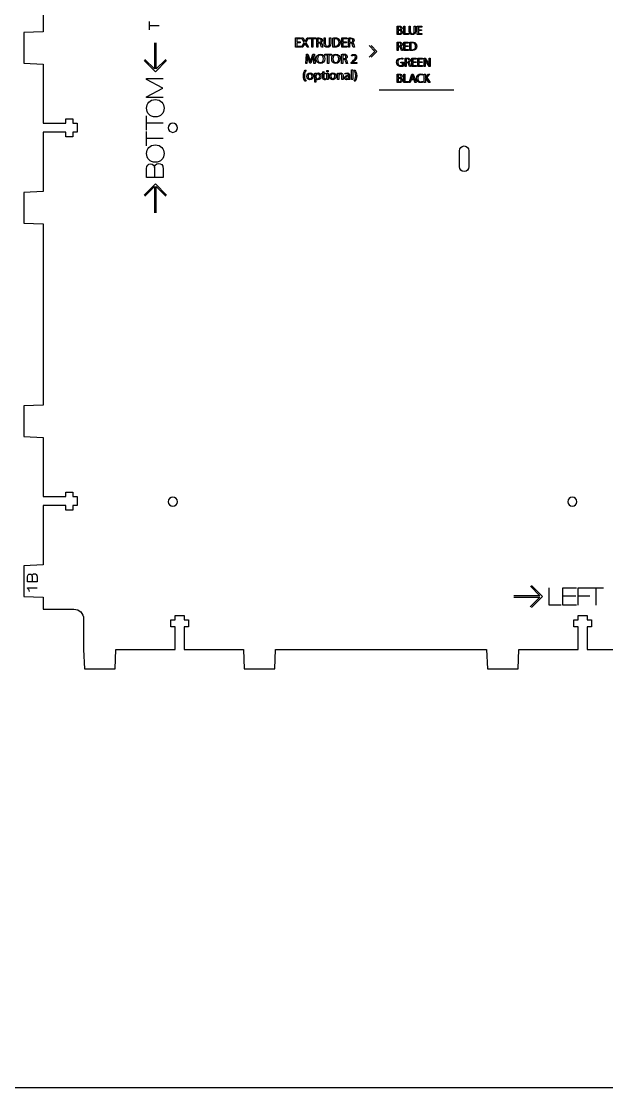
# Model space of a CAD drawing. Header units: millimetres. Extents: x -1219 to 0, y -610 to 0.
# Drawn here: x -755 to -571.3, y -609.6 to -275 of the extents above; entities that cross this region are included whole.
import ezdxf

# ---------------------------------------------------------------- set-up
doc = ezdxf.new("R2010")
doc.units = ezdxf.units.MM
doc.layers.get('0').update_dxf_attribs({"linetype": 'CONTINUOUS', "true_color": 0xffffff})

msp = doc.modelspace()

# ---------------------------------------------------------------- linework, layer by layer
msp.add_line((0, -609.6), (-1219.2, -609.6))
at = {"color": 1, "true_color": 0xff0000}
for points in [[(-748.11, -221.37), (-748.11, -278.22), (-754.22, -278.47), (-754.22, -288.1), (-748.11, -288.36), (-748.11, -306.94), (-741.07, -306.94), (-741.07, -305.54), (-738.86, -305.54), (-738.86, -306.94), (-737.42, -306.94), (-737.42, -309.75), (-738.86, -309.75), (-738.86, -311.16), (-741.07, -311.16), (-741.07, -309.75), (-748.11, -309.75), (-748.11, -328.39), (-754.22, -328.64), (-754.22, -338.27), (-748.11, -338.52), (-748.11, -395.39), (-754.22, -395.64), (-754.22, -405.27), (-748.11, -405.52), (-748.11, -424.11), (-741.07, -424.11), (-741.07, -422.7), (-738.86, -422.7), (-738.86, -424.11), (-737.42, -424.11), (-737.42, -426.92), (-738.86, -426.92), (-738.86, -428.32), (-741.07, -428.32), (-741.07, -426.92), (-748.11, -426.92), (-748.11, -445.55), (-754.22, -445.8), (-754.22, -455.43), (-748.11, -455.68), (-748.11, -455.68), (-748.11, -459.44), (-738.48, -459.44)], [(-707.44, -306.94), (-707.44, -306.94)], [(-617.5, -320.6), (-617.5, -315.59)], [(-614.5, -315.59), (-614.5, -320.6), (-614.5, -320.6)], [(-707.44, -424.28), (-707.44, -424.28)], [(-582.05, -424.28), (-582.05, -424.28)], [(-735.47, -462.45), (-735.47, -472.06), (-735.47, -472.06), (-735.21, -478.17), (-725.58, -478.17), (-725.33, -472.06), (-706.69, -472.06), (-706.69, -465.02), (-708.09, -465.02), (-708.09, -462.82), (-706.69, -462.82), (-706.69, -461.37), (-703.88, -461.37), (-703.88, -462.82), (-702.47, -462.82), (-702.47, -465.02), (-703.88, -465.02), (-703.88, -472.06), (-685.3, -472.06), (-685.05, -478.17), (-675.42, -478.17), (-675.17, -472.06), (-608.97, -472.06), (-608.72, -478.17), (-599.09, -478.17), (-598.83, -472.06), (-580.21, -472.06), (-580.21, -465.02), (-581.61, -465.02), (-581.61, -462.82), (-580.21, -462.82), (-580.21, -461.37), (-577.4, -461.37), (-577.4, -462.82), (-575.99, -462.82), (-575.99, -465.02), (-577.4, -465.02), (-577.4, -472.06), (-558.8, -472.06)]]:
    msp.add_lwpolyline(points, dxfattribs=at)
at = {"color": 5, "true_color": 0x0000ff}
for points in [[(-714.78, -277.65), (-714.78, -275.04)], [(-711.75, -276.34), (-714.78, -276.34)], [(-637.04, -279.09), (-637.04, -276.51), (-637.04, -276.51)], [(-636.7, -276.74), (-636.7, -277.58), (-636.7, -277.58)], [(-636.7, -277.58), (-636.4, -277.58)], [(-635.93, -277.68), (-635.93, -277.69)], [(-634.94, -276.47), (-634.59, -276.47), (-634.59, -278.81), (-633.47, -278.81), (-633.47, -279.1), (-634.94, -279.1), (-634.94, -276.47), (-634.94, -276.47)], [(-633.24, -278.02), (-633.24, -276.47), (-632.9, -276.47), (-632.9, -276.47)], [(-632.9, -276.47), (-632.9, -278.03)], [(-631.65, -278.03), (-631.65, -276.47), (-631.3, -276.47), (-631.3, -278.01)], [(-629.36, -277.86), (-630.38, -277.86), (-630.38, -278.81), (-629.24, -278.81), (-629.24, -279.1), (-630.72, -279.1), (-630.72, -276.47), (-629.3, -276.47), (-629.3, -276.76), (-630.38, -276.76), (-630.38, -277.58), (-629.36, -277.58), (-629.36, -277.86), (-629.36, -277.86)], [(-667.44, -281.7), (-668.55, -281.7), (-668.55, -282.73), (-667.31, -282.73), (-667.31, -283.04), (-668.92, -283.04), (-668.92, -280.18), (-667.37, -280.18), (-667.37, -280.49), (-668.55, -280.49), (-668.55, -281.4), (-667.44, -281.4), (-667.44, -281.7), (-667.44, -281.7)], [(-666.27, -282.41), (-666.62, -283.04), (-667.04, -283.04), (-666.17, -281.6), (-667.01, -280.18), (-666.58, -280.18), (-666.2, -280.85)], [(-665.67, -280.85), (-665.28, -280.18), (-664.85, -280.18), (-665.72, -281.57), (-664.83, -283.04), (-665.26, -283.04), (-665.26, -283.04)], [(-663.82, -280.5), (-664.69, -280.5), (-664.69, -280.18), (-662.58, -280.18), (-662.58, -280.5), (-663.45, -280.5), (-663.45, -283.04), (-663.82, -283.04), (-663.82, -280.5), (-663.82, -280.5)], [(-661.54, -281.8), (-661.89, -281.8), (-661.89, -283.04), (-662.26, -283.04), (-662.26, -280.22), (-662.26, -280.22)], [(-661.89, -280.48), (-661.89, -281.52), (-661.89, -281.52)], [(-659.98, -281.87), (-659.98, -280.18), (-659.6, -280.18), (-659.6, -280.18)], [(-659.6, -280.18), (-659.6, -281.88)], [(-658.24, -281.88), (-658.24, -280.18), (-657.87, -280.18), (-657.87, -281.85)], [(-657.22, -283.03), (-657.22, -280.22), (-657.22, -280.22)], [(-656.85, -280.49), (-656.85, -282.75), (-656.85, -282.75)], [(-652.92, -281.7), (-654.03, -281.7), (-654.03, -282.73), (-652.79, -282.73), (-652.79, -283.04), (-654.4, -283.04), (-654.4, -280.18), (-652.85, -280.18), (-652.85, -280.49), (-654.03, -280.49), (-654.03, -281.4), (-652.92, -281.4), (-652.92, -281.7), (-652.92, -281.7)], [(-651.59, -281.8), (-651.94, -281.8), (-651.94, -283.04), (-652.31, -283.04), (-652.31, -280.22), (-652.31, -280.22)], [(-651.94, -280.48), (-651.94, -281.52), (-651.94, -281.52)], [(-636.42, -277.84), (-636.7, -277.84), (-636.7, -278.84), (-636.7, -278.84)], [(-713.19, -281.71), (-713.19, -289.91), (-716.2, -286.9)], [(-709.68, -286.91), (-712.68, -289.91), (-712.68, -281.71)], [(-665.96, -281.85), (-665.96, -281.85)], [(-665.94, -281.34), (-665.93, -281.34)], [(-665.26, -283.04), (-665.63, -282.41)], [(-661.89, -281.52), (-661.51, -281.52)], [(-661.03, -281.67), (-661.03, -281.68)], [(-660.39, -283.04), (-660.78, -283.04)], [(-651.94, -281.52), (-651.56, -281.52)], [(-651.08, -281.67), (-651.08, -281.68)], [(-650.44, -283.04), (-650.82, -283.04)], [(-645.82, -282.58), (-644, -284.41), (-645.82, -286.23)], [(-645.22, -282.58), (-643.39, -284.41), (-645.22, -286.23)], [(-636.39, -282.97), (-636.7, -282.97), (-636.7, -284.11), (-637.04, -284.11), (-637.04, -281.52), (-637.04, -281.52)], [(-636.7, -281.76), (-636.7, -282.72), (-636.7, -282.72)], [(-636.7, -282.72), (-636.36, -282.72)], [(-635.92, -282.85), (-635.92, -282.86)], [(-635.33, -284.11), (-635.68, -284.11)], [(-633.59, -282.88), (-634.61, -282.88), (-634.61, -283.83), (-633.47, -283.83), (-633.47, -284.11), (-634.95, -284.11), (-634.95, -281.49), (-633.53, -281.49), (-633.53, -281.77), (-634.61, -281.77), (-634.61, -282.6), (-633.59, -282.6), (-633.59, -282.88), (-633.59, -282.88)], [(-633.03, -284.1), (-633.03, -281.53), (-633.03, -281.53)], [(-632.69, -281.77), (-632.69, -283.85), (-632.69, -283.85)], [(-709.45, -287.29), (-712.93, -290.78), (-716.42, -287.29)], [(-665.29, -286.91), (-665.37, -288.14), (-665.72, -288.14), (-665.52, -285.28), (-665.05, -285.28), (-664.56, -286.66)], [(-665.23, -285.65), (-665.23, -285.65)], [(-663.65, -286.73), (-664.15, -288.12), (-664.43, -288.12), (-664.9, -286.76)], [(-664.27, -287.63), (-664.26, -287.63)], [(-663.96, -286.66), (-663.45, -285.28), (-662.98, -285.28), (-662.8, -288.14), (-663.16, -288.14), (-663.23, -286.88), (-663.23, -286.88)], [(-663.28, -285.65), (-663.29, -285.65)], [(-662.01, -286.72), (-662.01, -286.72)], [(-659.78, -286.68), (-659.78, -286.68)], [(-658.86, -285.59), (-659.73, -285.59), (-659.73, -285.28), (-657.62, -285.28), (-657.62, -285.59), (-658.49, -285.59), (-658.49, -288.14), (-658.86, -288.14), (-658.86, -285.59), (-658.86, -285.59)], [(-657.19, -286.72), (-657.19, -286.72)], [(-654.97, -286.68), (-654.97, -286.68)], [(-653.77, -286.9), (-654.12, -286.9), (-654.12, -288.14), (-654.49, -288.14), (-654.49, -285.32), (-654.49, -285.32)], [(-654.12, -285.58), (-654.12, -286.62), (-654.12, -286.62)], [(-654.12, -286.62), (-653.74, -286.62)], [(-653.26, -286.76), (-653.26, -286.78)], [(-650.69, -287.62), (-650.91, -287.82), (-650.91, -287.83), (-649.67, -287.83), (-649.67, -288.14), (-651.43, -288.14), (-651.43, -288.14)], [(-651.43, -288.14), (-651.43, -287.91), (-651.14, -287.63)], [(-651.24, -285.88), (-651.36, -285.61)], [(-635.38, -288.8), (-635.38, -288.02), (-635.91, -288.02), (-635.91, -287.75), (-635.04, -287.75), (-635.04, -289.01), (-635.04, -289.01)], [(-635.12, -286.6), (-635.21, -286.87)], [(-633.87, -287.99), (-634.19, -287.99), (-634.19, -289.13), (-634.53, -289.13), (-634.53, -286.54), (-634.53, -286.54)], [(-634.19, -286.78), (-634.19, -287.73), (-634.19, -287.73)], [(-634.19, -287.73), (-633.84, -287.73)], [(-631.08, -287.9), (-632.1, -287.9), (-632.1, -288.84), (-630.96, -288.84), (-630.96, -289.13), (-632.44, -289.13), (-632.44, -286.5), (-631.02, -286.5), (-631.02, -286.79), (-632.1, -286.79), (-632.1, -287.62), (-631.08, -287.62), (-631.08, -287.9), (-631.08, -287.9)], [(-629.16, -287.9), (-630.18, -287.9), (-630.18, -288.84), (-629.04, -288.84), (-629.04, -289.13), (-630.52, -289.13), (-630.52, -286.5), (-629.1, -286.5), (-629.1, -286.79), (-630.18, -286.79), (-630.18, -287.62), (-629.16, -287.62), (-629.16, -287.9), (-629.16, -287.9)], [(-628.6, -289.13), (-628.6, -286.5), (-628.23, -286.5), (-627.39, -287.83)], [(-628.3, -286.92), (-628.31, -286.92)], [(-626.95, -287.6), (-626.95, -286.5), (-626.63, -286.5), (-626.63, -289.13), (-626.98, -289.13), (-627.81, -287.8)], [(-665.91, -290.29), (-665.62, -290.29), (-665.62, -290.29)], [(-660.39, -292.59), (-660.39, -291.47), (-660.71, -291.47), (-660.71, -291.18), (-660.39, -291.18), (-660.39, -290.8), (-660.03, -290.69), (-660.03, -290.69)], [(-660.03, -290.69), (-660.03, -291.18), (-659.49, -291.18), (-659.49, -291.47), (-660.03, -291.47), (-660.03, -292.57)], [(-658.66, -290.6), (-658.66, -290.6)], [(-652.62, -288.14), (-653, -288.14)], [(-651.34, -290.22), (-650.97, -290.22), (-650.97, -293.24), (-651.34, -293.24), (-651.34, -290.22), (-651.34, -290.22)], [(-650.56, -290.29), (-650.28, -290.29)], [(-633.4, -287.87), (-633.4, -287.88)], [(-632.82, -289.13), (-633.17, -289.13)], [(-628.28, -288.01), (-628.28, -289.13), (-628.6, -289.13), (-628.6, -289.13)], [(-626.93, -288.68), (-626.91, -288.68)], [(-710.44, -298.9), (-715.67, -298.9), (-715.67, -298.66), (-710.58, -295.91), (-710.58, -295.9), (-715.67, -293.17), (-715.67, -292.92), (-710.44, -292.92)], [(-665.62, -293.75), (-665.91, -293.75)], [(-664.99, -292.21), (-664.99, -292.21)], [(-663.37, -292.19), (-663.37, -292.19)], [(-662.91, -291.18), (-662.58, -291.18), (-662.56, -291.53), (-662.55, -291.53)], [(-662.52, -292.96), (-662.52, -292.96), (-662.52, -294.08), (-662.89, -294.08), (-662.89, -291.85), (-662.89, -291.85)], [(-662.52, -292.04), (-662.52, -292.4), (-662.52, -292.4)], [(-659.53, -292.95), (-659.51, -293.23)], [(-659.07, -291.18), (-658.7, -291.18), (-658.7, -293.24), (-659.07, -293.24), (-659.07, -291.18), (-659.07, -291.18)], [(-657.84, -292.21), (-657.84, -292.21)], [(-656.22, -292.19), (-656.22, -292.19)], [(-655.76, -291.18), (-655.43, -291.18), (-655.41, -291.52), (-655.4, -291.52)], [(-655.37, -292), (-655.37, -293.24), (-655.75, -293.24), (-655.75, -291.74), (-655.75, -291.74)], [(-654, -292.01), (-654, -293.24), (-654.37, -293.24), (-654.37, -292.05)], [(-653.32, -291.57), (-653.41, -291.32)], [(-652.32, -291.93), (-652.32, -291.89)], [(-652.31, -292.54), (-652.31, -292.19), (-652.31, -292.19)], [(-651.92, -293.24), (-652.25, -293.24), (-652.28, -292.98), (-652.29, -292.98)], [(-651.95, -291.97), (-651.95, -292.74), (-651.95, -292.74)], [(-650.28, -293.75), (-650.56, -293.75), (-650.56, -293.75)], [(-637.04, -294.14), (-637.04, -291.56), (-637.04, -291.56)], [(-636.7, -291.78), (-636.7, -292.63), (-636.7, -292.63)], [(-636.7, -292.63), (-636.4, -292.63)], [(-636.42, -292.89), (-636.7, -292.89), (-636.7, -293.89), (-636.7, -293.89)], [(-635.93, -292.73), (-635.93, -292.74)], [(-634.94, -291.52), (-634.59, -291.52), (-634.59, -293.86), (-633.47, -293.86), (-633.47, -294.14), (-634.94, -294.14), (-634.94, -291.52), (-634.94, -291.52)], [(-632.67, -293.32), (-632.94, -294.14), (-633.29, -294.14), (-632.4, -291.52), (-631.99, -291.52), (-631.1, -294.14), (-631.46, -294.14), (-631.74, -293.32), (-632.67, -293.32), (-632.67, -293.32)], [(-632.34, -292.29), (-632.6, -293.05), (-631.81, -293.05), (-631.81, -293.05)], [(-632.2, -291.82), (-632.21, -291.82)], [(-631.81, -293.05), (-632.07, -292.3)], [(-628.93, -291.59), (-629.02, -291.87)], [(-629.01, -293.79), (-628.94, -294.06), (-628.94, -294.06)], [(-628.51, -291.52), (-628.18, -291.52), (-628.18, -292.78), (-628.16, -292.78)], [(-627.96, -292.5), (-627.15, -291.52), (-626.73, -291.52), (-627.68, -292.63), (-626.66, -294.14), (-627.06, -294.14), (-627.92, -292.85), (-628.18, -293.14), (-628.18, -294.14), (-628.51, -294.14), (-628.51, -291.52), (-628.51, -291.52)], [(-642.65, -296.42), (-619.29, -296.42)], [(-715.67, -302.23), (-715.67, -302.23)], [(-715.67, -309.15), (-715.67, -304.64)], [(-710.44, -306.88), (-715.67, -306.88)], [(-715.67, -314.04), (-715.67, -309.53)], [(-710.44, -311.77), (-715.67, -311.77)], [(-715.67, -316.45), (-715.67, -316.45)], [(-715.67, -323.96), (-715.67, -321.12)], [(-713.18, -320.87), (-713.18, -323.96)], [(-713.18, -320.87), (-713.17, -320.87)], [(-710.44, -321.31), (-710.44, -323.96), (-715.67, -323.96), (-715.67, -323.96)], [(-716.42, -329.46), (-712.93, -325.98), (-709.45, -329.46)], [(-716.18, -329.84), (-713.19, -326.84), (-713.19, -335.04)], [(-712.68, -335.04), (-712.68, -326.84), (-709.67, -329.85)], [(-753.05, -450.88), (-753.05, -449.24)], [(-750.02, -449.35), (-750.02, -450.88), (-753.05, -450.88), (-753.05, -450.88)], [(-751.61, -449.09), (-751.61, -450.88)], [(-751.61, -449.09), (-751.6, -449.09)], [(-753.03, -452.89), (-753.03, -452.78), (-750.04, -452.78)], [(-595.22, -452.2), (-592.22, -455.2), (-600.42, -455.2)], [(-594.85, -451.96), (-591.36, -455.45), (-594.85, -458.94)], [(-585.52, -458.18), (-589.35, -458.18), (-589.35, -452.72)], [(-580.69, -458.18), (-584.99, -458.18), (-584.99, -452.72), (-580.74, -452.72)], [(-580.21, -458.18), (-580.21, -452.72), (-576.38, -452.72)], [(-576.98, -452.72), (-572.27, -452.72)], [(-574.61, -458.18), (-574.61, -452.72)], [(-600.42, -455.7), (-592.22, -455.7), (-595.23, -458.71)], [(-584.99, -455.26), (-580.92, -455.26)], [(-580.21, -455.26), (-576.6, -455.26)]]:
    msp.add_lwpolyline(points, dxfattribs=at)
for points in [[(-637.04, -276.51), (-636.9, -276.47), (-636.66, -276.45), (-636.42, -276.45)], [(-636.4, -276.71), (-636.56, -276.71), (-636.65, -276.72), (-636.7, -276.74)], [(-636.42, -276.45), (-636.09, -276.45), (-635.87, -276.51), (-635.71, -276.64)], [(-635.83, -277.14), (-635.83, -276.84), (-636.06, -276.71), (-636.4, -276.71)], [(-636.4, -277.58), (-636.04, -277.58), (-635.83, -277.39), (-635.83, -277.14)], [(-635.49, -277.11), (-635.49, -277.36), (-635.66, -277.58), (-635.93, -277.68)], [(-635.93, -277.69), (-635.68, -277.75), (-635.39, -277.96), (-635.39, -278.35)], [(-635.71, -276.64), (-635.57, -276.74), (-635.49, -276.9), (-635.49, -277.11)], [(-666.2, -280.85), (-666.1, -281.04), (-666.01, -281.18), (-665.94, -281.34)], [(-665.93, -281.34), (-665.84, -281.17), (-665.77, -281.04), (-665.67, -280.85)], [(-662.26, -280.22), (-662.07, -280.19), (-661.8, -280.16), (-661.55, -280.16)], [(-661.52, -280.45), (-661.7, -280.45), (-661.82, -280.46), (-661.89, -280.48)], [(-661.55, -280.16), (-661.15, -280.16), (-660.89, -280.24), (-660.72, -280.39)], [(-660.86, -280.98), (-660.86, -280.61), (-661.13, -280.45), (-661.52, -280.45)], [(-661.51, -281.52), (-661.11, -281.52), (-660.86, -281.31), (-660.86, -280.98)], [(-660.5, -280.94), (-660.5, -281.32), (-660.73, -281.57), (-661.03, -281.67)], [(-660.72, -280.39), (-660.58, -280.52), (-660.5, -280.72), (-660.5, -280.94)], [(-657.22, -280.22), (-657, -280.19), (-656.73, -280.16), (-656.44, -280.16)], [(-656.42, -280.45), (-656.61, -280.45), (-656.76, -280.47), (-656.85, -280.49)], [(-656.44, -280.16), (-655.91, -280.16), (-655.53, -280.29), (-655.28, -280.52)], [(-655.26, -281.56), (-655.26, -280.88), (-655.64, -280.45), (-656.42, -280.45)], [(-655.28, -280.52), (-655.02, -280.75), (-654.87, -281.08), (-654.87, -281.54)], [(-652.31, -280.22), (-652.12, -280.19), (-651.85, -280.16), (-651.6, -280.16)], [(-651.57, -280.45), (-651.75, -280.45), (-651.87, -280.46), (-651.94, -280.48)], [(-651.6, -280.16), (-651.2, -280.16), (-650.94, -280.24), (-650.77, -280.39)], [(-650.91, -280.98), (-650.91, -280.61), (-651.18, -280.45), (-651.57, -280.45)], [(-651.56, -281.52), (-651.16, -281.52), (-650.91, -281.31), (-650.91, -280.98)], [(-650.54, -280.94), (-650.54, -281.32), (-650.78, -281.57), (-651.08, -281.67)], [(-650.77, -280.39), (-650.63, -280.52), (-650.54, -280.72), (-650.54, -280.94)], [(-636.52, -279.12), (-636.75, -279.12), (-636.93, -279.1), (-637.04, -279.09)], [(-636.7, -278.84), (-636.63, -278.85), (-636.54, -278.85), (-636.42, -278.85)], [(-635.61, -278.87), (-635.79, -279.04), (-636.09, -279.12), (-636.52, -279.12)], [(-635.75, -278.34), (-635.75, -277.99), (-636.05, -277.84), (-636.42, -277.84)], [(-636.42, -278.85), (-636.07, -278.85), (-635.75, -278.73), (-635.75, -278.34)], [(-635.39, -278.35), (-635.39, -278.57), (-635.48, -278.75), (-635.61, -278.87)], [(-632.3, -279.14), (-632.83, -279.14), (-633.24, -278.83), (-633.24, -278.02)], [(-632.9, -278.03), (-632.9, -278.61), (-632.64, -278.86), (-632.29, -278.86)], [(-631.3, -278.01), (-631.3, -278.81), (-631.73, -279.14), (-632.3, -279.14)], [(-632.29, -278.86), (-631.9, -278.86), (-631.65, -278.6), (-631.65, -278.03)], [(-665.96, -281.85), (-666.04, -282.01), (-666.13, -282.16), (-666.27, -282.41)], [(-665.63, -282.41), (-665.78, -282.17), (-665.87, -282.01), (-665.96, -281.85)], [(-660.96, -282.36), (-661.05, -281.96), (-661.2, -281.82), (-661.54, -281.8)], [(-661.03, -281.68), (-660.81, -281.76), (-660.68, -281.96), (-660.61, -282.26)], [(-660.78, -283.04), (-660.82, -282.96), (-660.89, -282.72), (-660.96, -282.36)], [(-660.61, -282.26), (-660.52, -282.66), (-660.45, -282.93), (-660.39, -283.04)], [(-658.95, -283.09), (-659.53, -283.09), (-659.98, -282.76), (-659.98, -281.87)], [(-659.6, -281.88), (-659.6, -282.52), (-659.32, -282.79), (-658.94, -282.79)], [(-657.87, -281.85), (-657.87, -282.73), (-658.33, -283.09), (-658.95, -283.09)], [(-658.94, -282.79), (-658.52, -282.79), (-658.24, -282.51), (-658.24, -281.88)], [(-656.55, -283.07), (-656.82, -283.07), (-657.04, -283.06), (-657.22, -283.03)], [(-656.85, -282.75), (-656.76, -282.77), (-656.63, -282.77), (-656.48, -282.77)], [(-655.28, -282.66), (-655.56, -282.92), (-656, -283.07), (-656.55, -283.07)], [(-656.48, -282.77), (-655.69, -282.77), (-655.26, -282.33), (-655.26, -281.56)], [(-654.87, -281.54), (-654.87, -282.01), (-655.02, -282.39), (-655.28, -282.66)], [(-651.01, -282.36), (-651.1, -281.96), (-651.25, -281.82), (-651.59, -281.8)], [(-651.08, -281.68), (-650.86, -281.76), (-650.73, -281.96), (-650.66, -282.26)], [(-650.82, -283.04), (-650.87, -282.96), (-650.94, -282.72), (-651.01, -282.36)], [(-650.66, -282.26), (-650.57, -282.66), (-650.5, -282.93), (-650.44, -283.04)], [(-637.04, -281.52), (-636.87, -281.49), (-636.62, -281.47), (-636.39, -281.47)], [(-636.37, -281.73), (-636.53, -281.73), (-636.65, -281.74), (-636.7, -281.76)], [(-636.39, -281.47), (-636.03, -281.47), (-635.79, -281.54), (-635.63, -281.68)], [(-635.86, -283.48), (-635.93, -283.12), (-636.08, -282.99), (-636.39, -282.97)], [(-635.77, -282.22), (-635.77, -281.88), (-636.01, -281.73), (-636.37, -281.73)], [(-636.36, -282.72), (-636, -282.72), (-635.77, -282.52), (-635.77, -282.22)], [(-635.43, -282.18), (-635.43, -282.53), (-635.65, -282.76), (-635.92, -282.85)], [(-635.92, -282.86), (-635.72, -282.93), (-635.6, -283.12), (-635.54, -283.39)], [(-635.68, -284.11), (-635.73, -284.03), (-635.79, -283.81), (-635.86, -283.48)], [(-635.63, -281.68), (-635.51, -281.8), (-635.43, -281.98), (-635.43, -282.18)], [(-635.54, -283.39), (-635.45, -283.76), (-635.39, -284.01), (-635.33, -284.11)], [(-633.03, -281.53), (-632.83, -281.49), (-632.58, -281.47), (-632.31, -281.47)], [(-632.42, -284.13), (-632.66, -284.13), (-632.86, -284.12), (-633.03, -284.1)], [(-632.3, -281.74), (-632.47, -281.74), (-632.61, -281.75), (-632.69, -281.77)], [(-632.69, -283.85), (-632.61, -283.86), (-632.48, -283.86), (-632.35, -283.86)], [(-631.25, -283.76), (-631.5, -284), (-631.91, -284.13), (-632.42, -284.13)], [(-632.35, -283.86), (-631.62, -283.86), (-631.23, -283.46), (-631.23, -282.75)], [(-632.31, -281.47), (-631.83, -281.47), (-631.48, -281.58), (-631.25, -281.79)], [(-631.23, -282.75), (-631.23, -282.13), (-631.58, -281.74), (-632.3, -281.74)], [(-631.25, -281.79), (-631.01, -282.01), (-630.88, -282.31), (-630.88, -282.74)], [(-630.88, -282.74), (-630.88, -283.17), (-631.01, -283.52), (-631.25, -283.76)], [(-665.23, -285.65), (-665.24, -286), (-665.26, -286.48), (-665.29, -286.91)], [(-664.9, -286.76), (-665.03, -286.35), (-665.14, -285.99), (-665.23, -285.65)], [(-664.56, -286.66), (-664.44, -287.01), (-664.35, -287.33), (-664.27, -287.63)], [(-664.26, -287.63), (-664.19, -287.34), (-664.08, -287.02), (-663.96, -286.66)], [(-663.29, -285.65), (-663.39, -285.98), (-663.5, -286.34), (-663.65, -286.73)], [(-663.23, -286.88), (-663.25, -286.48), (-663.28, -286), (-663.28, -285.65)], [(-662.4, -286.73), (-662.4, -285.82), (-661.84, -285.23), (-661.07, -285.23)], [(-661.11, -288.19), (-661.87, -288.19), (-662.4, -287.6), (-662.4, -286.73)], [(-661.09, -285.53), (-661.7, -285.53), (-662.01, -286.1), (-662.01, -286.72)], [(-662.01, -286.72), (-662.01, -287.34), (-661.68, -287.88), (-661.09, -287.88)], [(-659.78, -286.68), (-659.78, -287.66), (-660.38, -288.19), (-661.11, -288.19)], [(-660.17, -286.7), (-660.17, -286.12), (-660.47, -285.53), (-661.09, -285.53)], [(-661.09, -287.88), (-660.5, -287.88), (-660.17, -287.35), (-660.17, -286.7)], [(-661.07, -285.23), (-660.29, -285.23), (-659.78, -285.83), (-659.78, -286.68)], [(-657.58, -286.73), (-657.58, -285.82), (-657.02, -285.23), (-656.26, -285.23)], [(-656.29, -288.19), (-657.05, -288.19), (-657.58, -287.6), (-657.58, -286.73)], [(-656.27, -285.53), (-656.88, -285.53), (-657.19, -286.1), (-657.19, -286.72)], [(-657.19, -286.72), (-657.19, -287.34), (-656.86, -287.88), (-656.27, -287.88)], [(-654.97, -286.68), (-654.97, -287.66), (-655.56, -288.19), (-656.29, -288.19)], [(-655.36, -286.7), (-655.36, -286.12), (-655.65, -285.53), (-656.27, -285.53)], [(-656.27, -287.88), (-655.69, -287.88), (-655.36, -287.35), (-655.36, -286.7)], [(-656.26, -285.23), (-655.47, -285.23), (-654.97, -285.83), (-654.97, -286.68)], [(-654.49, -285.32), (-654.3, -285.28), (-654.03, -285.26), (-653.78, -285.26)], [(-653.75, -285.55), (-653.93, -285.55), (-654.05, -285.56), (-654.12, -285.58)], [(-653.78, -285.26), (-653.38, -285.26), (-653.12, -285.33), (-652.95, -285.49)], [(-653.19, -287.46), (-653.28, -287.06), (-653.43, -286.91), (-653.77, -286.9)], [(-653.09, -286.08), (-653.09, -285.71), (-653.36, -285.55), (-653.75, -285.55)], [(-653.74, -286.62), (-653.34, -286.62), (-653.09, -286.4), (-653.09, -286.08)], [(-652.72, -286.04), (-652.72, -286.41), (-652.96, -286.66), (-653.26, -286.76)], [(-653.26, -286.78), (-653.04, -286.85), (-652.91, -287.06), (-652.84, -287.35)], [(-653, -288.14), (-653.05, -288.05), (-653.11, -287.81), (-653.19, -287.46)], [(-652.95, -285.49), (-652.81, -285.62), (-652.72, -285.81), (-652.72, -286.04)], [(-652.84, -287.35), (-652.75, -287.75), (-652.68, -288.03), (-652.62, -288.14)], [(-651.36, -285.61), (-651.17, -285.46), (-650.9, -285.33), (-650.58, -285.33)], [(-650.65, -285.64), (-650.91, -285.64), (-651.11, -285.77), (-651.24, -285.88)], [(-651.14, -287.63), (-650.43, -286.96), (-650.11, -286.6), (-650.11, -286.18)], [(-649.74, -286.14), (-649.74, -286.65), (-650.11, -287.06), (-650.69, -287.62)], [(-650.11, -286.18), (-650.11, -285.9), (-650.24, -285.64), (-650.65, -285.64)], [(-650.58, -285.33), (-649.99, -285.33), (-649.74, -285.74), (-649.74, -286.14)], [(-637.2, -287.83), (-637.2, -287.05), (-636.66, -286.48), (-635.78, -286.48)], [(-635.79, -286.76), (-636.42, -286.76), (-636.84, -287.16), (-636.84, -287.82)], [(-635.21, -286.87), (-635.35, -286.81), (-635.52, -286.76), (-635.79, -286.76)], [(-635.78, -286.48), (-635.47, -286.48), (-635.23, -286.54), (-635.12, -286.6)], [(-634.53, -286.54), (-634.36, -286.51), (-634.11, -286.48), (-633.88, -286.48)], [(-633.85, -286.75), (-634.02, -286.75), (-634.13, -286.76), (-634.19, -286.78)], [(-633.88, -286.48), (-633.52, -286.48), (-633.28, -286.55), (-633.12, -286.7)], [(-633.25, -287.24), (-633.25, -286.9), (-633.5, -286.75), (-633.85, -286.75)], [(-633.84, -287.73), (-633.48, -287.73), (-633.25, -287.53), (-633.25, -287.24)], [(-632.91, -287.2), (-632.91, -287.54), (-633.13, -287.77), (-633.4, -287.87)], [(-633.12, -286.7), (-632.99, -286.81), (-632.91, -286.99), (-632.91, -287.2)], [(-628.31, -286.92), (-628.29, -287.25), (-628.28, -287.57), (-628.28, -288.01)], [(-627.81, -287.8), (-627.99, -287.5), (-628.17, -287.2), (-628.3, -286.92)], [(-626.91, -288.68), (-626.94, -288.33), (-626.95, -288.01), (-626.95, -287.6)], [(-666.47, -292.03), (-666.47, -291.19), (-666.18, -290.65), (-665.91, -290.29)], [(-665.62, -290.29), (-665.93, -290.71), (-666.16, -291.26), (-666.16, -292.03)], [(-665.37, -292.23), (-665.37, -291.54), (-664.92, -291.14), (-664.35, -291.14)], [(-664.35, -291.14), (-663.76, -291.14), (-663.37, -291.57), (-663.37, -292.19)], [(-662.55, -291.53), (-662.4, -291.28), (-662.16, -291.14), (-661.82, -291.14)], [(-661.82, -291.14), (-661.32, -291.14), (-660.95, -291.56), (-660.95, -292.18)], [(-659.12, -290.6), (-659.12, -290.48), (-659.02, -290.37), (-658.88, -290.37)], [(-658.89, -290.83), (-659.03, -290.83), (-659.12, -290.73), (-659.12, -290.6)], [(-658.66, -290.6), (-658.66, -290.73), (-658.74, -290.83), (-658.89, -290.83)], [(-658.88, -290.37), (-658.75, -290.37), (-658.66, -290.47), (-658.66, -290.6)], [(-658.23, -292.23), (-658.23, -291.54), (-657.77, -291.14), (-657.21, -291.14)], [(-657.21, -291.14), (-656.62, -291.14), (-656.22, -291.57), (-656.22, -292.19)], [(-655.4, -291.52), (-655.3, -291.33), (-655.06, -291.14), (-654.72, -291.14)], [(-654.72, -291.14), (-654.44, -291.14), (-654, -291.31), (-654, -292.01)], [(-653.41, -291.32), (-653.24, -291.21), (-652.99, -291.14), (-652.73, -291.14)], [(-652.73, -291.14), (-652.1, -291.14), (-651.95, -291.57), (-651.95, -291.97)], [(-650.03, -292.02), (-650.03, -291.25), (-650.26, -290.71), (-650.56, -290.29)], [(-650.28, -290.29), (-650.01, -290.64), (-649.72, -291.18), (-649.72, -292.02)], [(-636.83, -288.81), (-637.06, -288.59), (-637.2, -288.24), (-637.2, -287.83)], [(-636.84, -287.82), (-636.84, -288.48), (-636.44, -288.87), (-635.83, -288.87)], [(-635.85, -289.15), (-636.25, -289.15), (-636.58, -289.05), (-636.83, -288.81)], [(-635.04, -289.01), (-635.19, -289.07), (-635.5, -289.15), (-635.85, -289.15)], [(-635.83, -288.87), (-635.61, -288.87), (-635.45, -288.84), (-635.38, -288.8)], [(-633.34, -288.5), (-633.42, -288.14), (-633.56, -288), (-633.87, -287.99)], [(-633.4, -287.88), (-633.2, -287.95), (-633.08, -288.13), (-633.02, -288.41)], [(-633.17, -289.13), (-633.21, -289.05), (-633.27, -288.83), (-633.34, -288.5)], [(-633.02, -288.41), (-632.94, -288.77), (-632.87, -289.03), (-632.82, -289.13)], [(-627.39, -287.83), (-627.2, -288.14), (-627.05, -288.41), (-626.93, -288.68)], [(-665.91, -293.75), (-666.18, -293.4), (-666.47, -292.85), (-666.47, -292.03)], [(-666.16, -292.03), (-666.16, -292.79), (-665.92, -293.32), (-665.62, -293.75)], [(-664.39, -293.28), (-664.94, -293.28), (-665.37, -292.87), (-665.37, -292.23)], [(-664.36, -291.42), (-664.8, -291.42), (-664.99, -291.83), (-664.99, -292.21)], [(-664.99, -292.21), (-664.99, -292.66), (-664.74, -293), (-664.37, -293)], [(-663.37, -292.19), (-663.37, -292.95), (-663.9, -293.28), (-664.39, -293.28)], [(-664.37, -293), (-664.02, -293), (-663.75, -292.67), (-663.75, -292.2)], [(-663.75, -292.2), (-663.75, -291.86), (-663.92, -291.42), (-664.36, -291.42)], [(-662.89, -291.85), (-662.89, -291.59), (-662.9, -291.38), (-662.91, -291.18)], [(-662.5, -291.89), (-662.51, -291.94), (-662.52, -292), (-662.52, -292.04)], [(-662.52, -292.4), (-662.52, -292.45), (-662.52, -292.51), (-662.51, -292.55)], [(-661.88, -293.28), (-662.16, -293.28), (-662.39, -293.16), (-662.52, -292.96)], [(-662.51, -292.55), (-662.44, -292.81), (-662.21, -292.99), (-661.95, -292.99)], [(-661.93, -291.44), (-662.19, -291.44), (-662.43, -291.61), (-662.5, -291.89)], [(-661.95, -292.99), (-661.55, -292.99), (-661.32, -292.67), (-661.32, -292.2)], [(-661.32, -292.2), (-661.32, -291.79), (-661.54, -291.44), (-661.93, -291.44)], [(-660.95, -292.18), (-660.95, -292.92), (-661.4, -293.28), (-661.88, -293.28)], [(-660.25, -293.13), (-660.35, -293.01), (-660.39, -292.83), (-660.39, -292.59)], [(-659.85, -293.28), (-660.02, -293.28), (-660.16, -293.22), (-660.25, -293.13)], [(-660.03, -292.57), (-660.03, -292.83), (-659.96, -292.97), (-659.75, -292.97)], [(-659.51, -293.23), (-659.59, -293.26), (-659.7, -293.28), (-659.85, -293.28)], [(-659.75, -292.97), (-659.65, -292.97), (-659.59, -292.96), (-659.53, -292.95)], [(-657.24, -293.28), (-657.79, -293.28), (-658.23, -292.87), (-658.23, -292.23)], [(-657.22, -291.42), (-657.65, -291.42), (-657.84, -291.83), (-657.84, -292.21)], [(-657.84, -292.21), (-657.84, -292.66), (-657.59, -293), (-657.22, -293)], [(-656.22, -292.19), (-656.22, -292.95), (-656.75, -293.28), (-657.24, -293.28)], [(-656.6, -292.2), (-656.6, -291.86), (-656.77, -291.42), (-657.22, -291.42)], [(-657.22, -293), (-656.87, -293), (-656.6, -292.67), (-656.6, -292.2)], [(-655.75, -291.74), (-655.75, -291.52), (-655.75, -291.35), (-655.76, -291.18)], [(-655.35, -291.83), (-655.36, -291.87), (-655.37, -291.94), (-655.37, -292)], [(-654.85, -291.44), (-655.09, -291.44), (-655.28, -291.62), (-655.35, -291.83)], [(-654.37, -292.05), (-654.37, -291.72), (-654.49, -291.44), (-654.85, -291.44)], [(-653.55, -292.69), (-653.55, -292.2), (-653.11, -291.92), (-652.32, -291.93)], [(-652.92, -293.28), (-653.34, -293.28), (-653.55, -292.99), (-653.55, -292.69)], [(-652.78, -291.41), (-652.98, -291.41), (-653.18, -291.47), (-653.32, -291.57)], [(-652.31, -292.19), (-652.71, -292.18), (-653.18, -292.25), (-653.18, -292.65)], [(-653.18, -292.65), (-653.18, -292.9), (-653.02, -293.01), (-652.83, -293.01)], [(-652.29, -292.98), (-652.41, -293.14), (-652.63, -293.28), (-652.92, -293.28)], [(-652.83, -293.01), (-652.56, -293.01), (-652.38, -292.84), (-652.32, -292.66)], [(-652.32, -291.89), (-652.32, -291.72), (-652.36, -291.41), (-652.78, -291.41)], [(-652.32, -292.66), (-652.31, -292.62), (-652.31, -292.58), (-652.31, -292.54)], [(-651.95, -292.74), (-651.95, -292.92), (-651.94, -293.1), (-651.92, -293.24)], [(-650.56, -293.75), (-650.27, -293.33), (-650.03, -292.78), (-650.03, -292.02)], [(-649.72, -292.02), (-649.72, -292.85), (-650.01, -293.39), (-650.28, -293.75)], [(-637.04, -291.56), (-636.9, -291.52), (-636.66, -291.5), (-636.42, -291.5)], [(-636.52, -294.17), (-636.75, -294.17), (-636.93, -294.15), (-637.04, -294.14)], [(-636.4, -291.76), (-636.56, -291.76), (-636.65, -291.77), (-636.7, -291.78)], [(-636.7, -293.89), (-636.63, -293.9), (-636.54, -293.9), (-636.42, -293.9)], [(-635.61, -293.92), (-635.79, -294.09), (-636.09, -294.17), (-636.52, -294.17)], [(-636.42, -291.5), (-636.09, -291.5), (-635.87, -291.56), (-635.71, -291.69)], [(-635.75, -293.39), (-635.75, -293.04), (-636.05, -292.89), (-636.42, -292.89)], [(-636.42, -293.9), (-636.07, -293.9), (-635.75, -293.77), (-635.75, -293.39)], [(-635.83, -292.19), (-635.83, -291.89), (-636.06, -291.76), (-636.4, -291.76)], [(-636.4, -292.63), (-636.04, -292.63), (-635.83, -292.44), (-635.83, -292.19)], [(-635.49, -292.15), (-635.49, -292.41), (-635.66, -292.63), (-635.93, -292.73)], [(-635.93, -292.74), (-635.68, -292.8), (-635.39, -293.01), (-635.39, -293.4)], [(-635.71, -291.69), (-635.57, -291.79), (-635.49, -291.95), (-635.49, -292.15)], [(-635.39, -293.4), (-635.39, -293.62), (-635.48, -293.8), (-635.61, -293.92)], [(-632.21, -291.82), (-632.25, -291.97), (-632.29, -292.13), (-632.34, -292.29)], [(-632.07, -292.3), (-632.13, -292.13), (-632.17, -291.97), (-632.2, -291.82)], [(-630.93, -292.85), (-630.93, -292.03), (-630.37, -291.48), (-629.56, -291.48)], [(-629.63, -294.19), (-630.37, -294.19), (-630.93, -293.72), (-630.93, -292.85)], [(-629.55, -291.76), (-630.16, -291.76), (-630.57, -292.15), (-630.57, -292.84)], [(-630.57, -292.84), (-630.57, -293.49), (-630.2, -293.9), (-629.56, -293.9)], [(-628.94, -294.06), (-629.06, -294.12), (-629.32, -294.19), (-629.63, -294.19)], [(-629.56, -291.48), (-629.23, -291.48), (-629.02, -291.55), (-628.93, -291.59)], [(-629.56, -293.9), (-629.35, -293.9), (-629.14, -293.86), (-629.01, -293.79)], [(-629.02, -291.87), (-629.14, -291.81), (-629.33, -291.76), (-629.55, -291.76)], [(-628.16, -292.78), (-628.09, -292.68), (-628.02, -292.59), (-627.96, -292.5)], [(-715.67, -302.23), (-715.67, -300.74), (-714.66, -299.52), (-712.93, -299.52)], [(-712.93, -299.52), (-711.21, -299.52), (-710.2, -300.74), (-710.2, -302.23)], [(-712.93, -304.94), (-714.66, -304.94), (-715.67, -303.72), (-715.67, -302.23)], [(-710.2, -302.23), (-710.2, -303.72), (-711.21, -304.94), (-712.93, -304.94)], [(-715.67, -316.45), (-715.67, -314.95), (-714.66, -313.74), (-712.93, -313.74)], [(-712.93, -313.74), (-711.21, -313.74), (-710.2, -314.95), (-710.2, -316.45)], [(-712.93, -319.16), (-714.66, -319.16), (-715.67, -317.94), (-715.67, -316.45)], [(-710.2, -316.45), (-710.2, -317.94), (-711.21, -319.16), (-712.93, -319.16)], [(-715.67, -321.12), (-715.67, -320.29), (-715.22, -319.71), (-714.37, -319.71)], [(-714.37, -319.71), (-713.75, -319.71), (-713.17, -320.25), (-713.18, -320.87)], [(-713.17, -320.87), (-713.14, -320.19), (-712.77, -319.55), (-711.86, -319.55)], [(-711.86, -319.55), (-711.25, -319.55), (-710.44, -319.94), (-710.44, -321.31)], [(-751.6, -449.09), (-751.59, -448.7), (-751.37, -448.33), (-750.84, -448.33)], [(-750.84, -448.33), (-750.49, -448.33), (-750.02, -448.55), (-750.02, -449.35)], [(-753.05, -449.24), (-753.05, -448.76), (-752.79, -448.42), (-752.3, -448.42)], [(-752.3, -448.42), (-751.94, -448.42), (-751.6, -448.74), (-751.61, -449.09)], [(-752.46, -453.84), (-752.58, -453.38), (-752.82, -453.07), (-753.03, -452.89)]]:
    msp.add_open_spline(points, degree=3, dxfattribs=at)
at = {"color": 1, "true_color": 0xff0000}
for points in [[(-707.44, -306.94), (-708.23, -306.94), (-708.87, -307.58), (-708.87, -308.37)], [(-706.01, -308.37), (-706.01, -307.58), (-706.65, -306.94), (-707.44, -306.94)], [(-708.87, -308.37), (-708.87, -309.16), (-708.23, -309.8), (-707.44, -309.8)], [(-707.44, -309.8), (-706.65, -309.8), (-706.01, -309.16), (-706.01, -308.37)], [(-617.5, -315.59), (-617.5, -314.76), (-616.83, -314.08), (-616, -314.08)], [(-616, -314.08), (-615.17, -314.08), (-614.5, -314.76), (-614.5, -315.59)], [(-616, -322.11), (-616.83, -322.11), (-617.5, -321.43), (-617.5, -320.6)], [(-614.5, -320.6), (-614.5, -321.43), (-615.17, -322.11), (-616, -322.11)], [(-707.44, -424.28), (-708.23, -424.28), (-708.87, -424.92), (-708.87, -425.71)], [(-706.01, -425.71), (-706.01, -424.92), (-706.65, -424.28), (-707.44, -424.28)], [(-582.05, -424.28), (-582.84, -424.28), (-583.48, -424.92), (-583.48, -425.71)], [(-580.62, -425.71), (-580.62, -424.92), (-581.26, -424.28), (-582.05, -424.28)], [(-708.87, -425.71), (-708.87, -426.5), (-708.23, -427.14), (-707.44, -427.14)], [(-707.44, -427.14), (-706.65, -427.14), (-706.01, -426.5), (-706.01, -425.71)], [(-583.48, -425.71), (-583.48, -426.5), (-582.84, -427.14), (-582.05, -427.14)], [(-582.05, -427.14), (-581.26, -427.14), (-580.62, -426.5), (-580.62, -425.71)], [(-738.48, -459.44), (-736.81, -459.44), (-735.47, -460.79), (-735.47, -462.45)]]:
    msp.add_open_spline(points, degree=3, dxfattribs=at)

doc.saveas('drawing.dxf')
